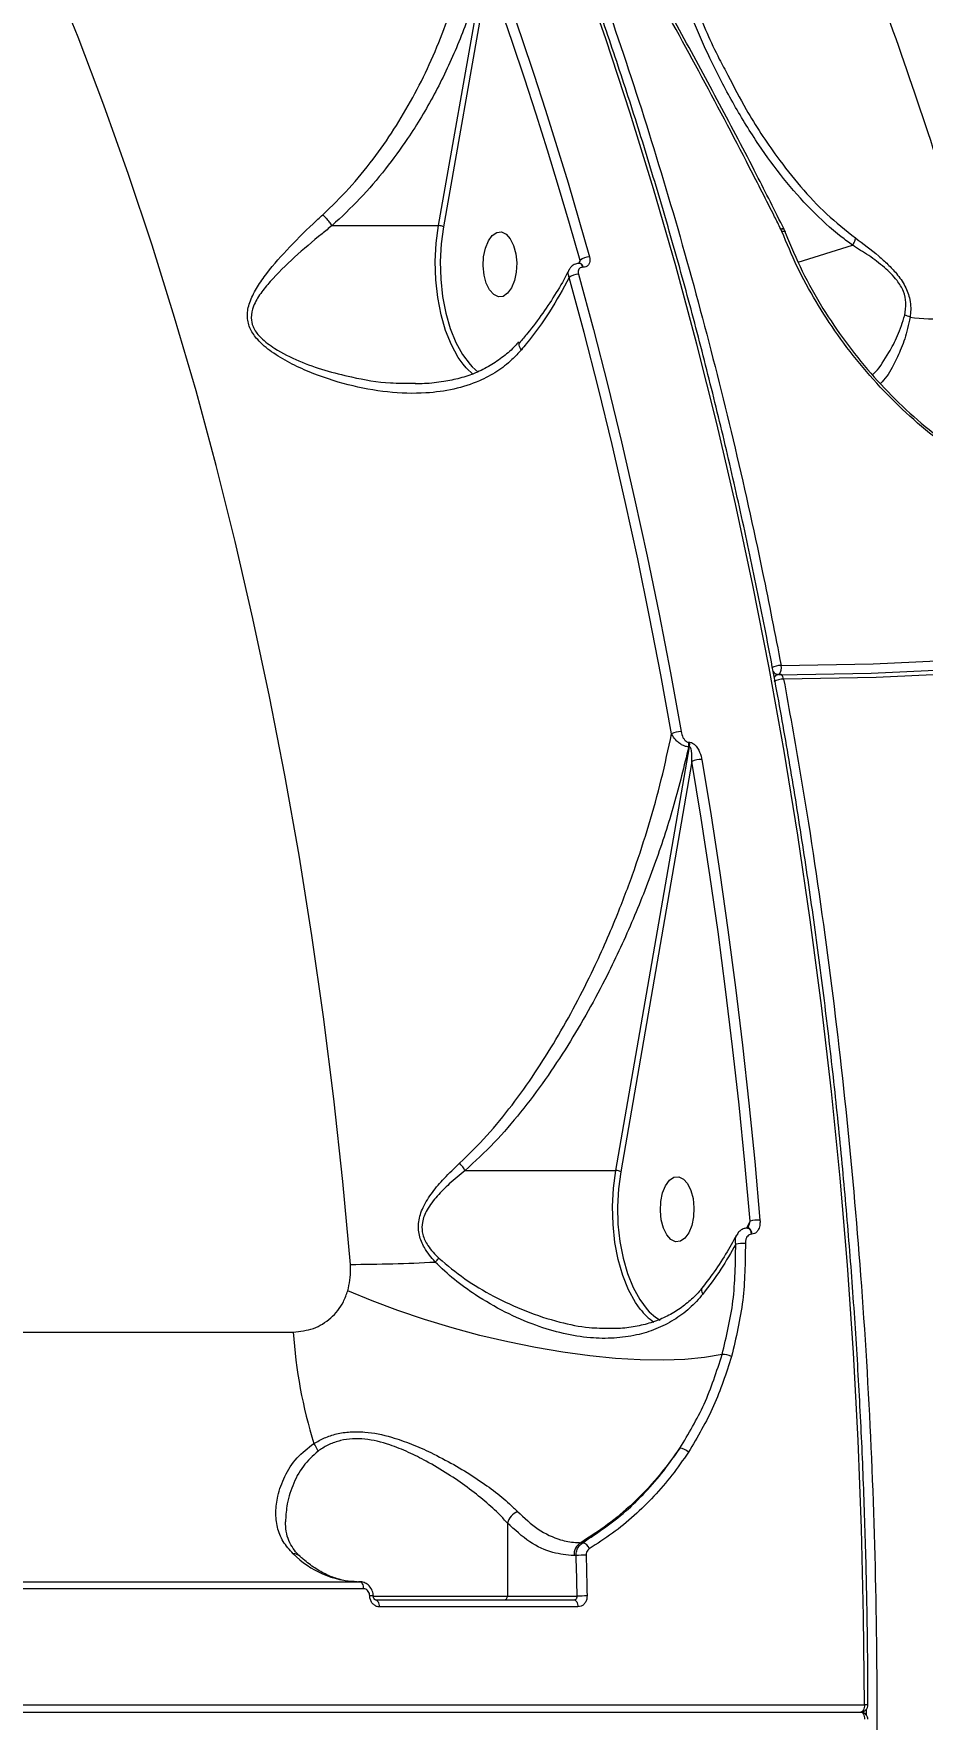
# Model space of a CAD drawing. Header units: millimetres. Extents: x -11024 to 8278, y -7837 to 5770.
# Drawn here: x 3332.6 to 3455.3, y 1062.2 to 1295 of the extents above; entities that cross this region are included whole.
import ezdxf

# ---------------------------------------------------------------- set-up
doc = ezdxf.new("R2010")
doc.units = ezdxf.units.MM
doc.layers.add('DIKOM_ОБЪЕКТ', color=7, linetype='Continuous')
doc.layers.add('DIKOM_РАЗМЕР_ОБЪЕКТА', color=7, linetype='Continuous')
doc.styles.add('style1', font='arial.ttf', dxfattribs={"width": 0.8})
doc.dimstyles.new('1-50', dxfattribs={"dimtxt": 300, "dimasz": 200, "dimexe": 100, "dimexo": 0, "dimgap": 100, "dimtad": 1, "dimtxsty": 'style1', "dimcen": 200, "dimclrd": 7, "dimclre": 7, "dimclrt": 7, "dimadec": 1, "dimazin": 2, "dimtfac": 1, "dimtmove": 0, "dimatfit": 2, "dimfxl": 0, "dimlwd": 25, "dimlwe": 18, "dimarcsym": 0})

# ---------------------------------------------------------------- blocks, each defined once
blk = doc.blocks.new('*D9')
at = {"layer": 'Defpoints', "color": 0, "transparency": 16777216}
for p in [(3740.68, 3707.51), (-8191.56, -3797.25), (-1076.12, -3797.25)]:
    blk.add_point(p, dxfattribs=at)
at = {"layer": 'DIKOM_РАЗМЕР_ОБЪЕКТА', "color": 7, "lineweight": 18, "transparency": 16777216}
for p, q in [((3740.68, 3707.51), (-8291.56, 3707.51)), ((-1076.12, -3797.25), (-8291.56, -3797.25))]:
    blk.add_line(p, q, dxfattribs=at)
at = {"layer": 'DIKOM_РАЗМЕР_ОБЪЕКТА', "color": 7, "lineweight": 25, "transparency": 16777216}
blk.add_line((-8191.56, 3507.51), (-8191.56, -3597.25), dxfattribs=at)
at = {"layer": 'DIKOM_РАЗМЕР_ОБЪЕКТА', "color": 7, "transparency": 16777216}
for points in [[(-8224.9, 3507.51), (-8158.23, 3507.51), (-8191.56, 3707.51)], [(-8224.9, -3597.25), (-8158.23, -3597.25), (-8191.56, -3797.25)]]:
    blk.add_solid(points, dxfattribs=at)
at = {"layer": 'DIKOM_РАЗМЕР_ОБЪЕКТА', "color": 7, "transparency": 16777216, "insert": (-8444.74, -44.87), "char_height": 300, "attachment_point": 5, "rotation": 90, "style": 'style1'}
blk.add_mtext('7500', dxfattribs=at)

msp = doc.modelspace()

# ---------------------------------------------------------------- linework, layer by layer
at = {"layer": 'DIKOM_ОБЪЕКТ', "color": 7, "linetype": 'Continuous', "lineweight": 15}
for p, q in [((3388.509, 1268.523), (3394.851, 1304.678)), ((3395.342, 1303.482), (3389.181, 1268.361)), ((3373.8, 1268.523), (3388.509, 1268.523)), ((3435.773, 1268.011), (3435.752, 1268.053)), ((3435.913, 1267.703), (3435.773, 1268.011)), ((3438.168, 1263.485), (3445.674, 1265.81)), ((3407.855, 1263.295), (3408.039, 1263.714)), ((3408.006, 1263.301), (3407.978, 1263.301)), ((3408.459, 1262.776), (3408.431, 1262.776)), ((3393.131, 1249.02), (3393.968, 1248.275)), ((3384.894, 1246.773), (3385.299, 1246.769)), ((3435.09, 1206.355), (3434.845, 1206.182)), ((3423.043, 1197.151), (3423.148, 1197.151)), ((3412.98, 1137.983), (3423.148, 1196.512)), ((3423.148, 1196.512), (3423.043, 1196.512)), ((3423.493, 1194.471), (3413.652, 1137.82)), ((3392.195, 1137.983), (3412.98, 1137.983)), ((3431.09, 1130.002), (3431.518, 1130.984)), ((3431.76, 1129.19), (3431.685, 1129.19)), ((3068.429, 1115.673), (3368.438, 1115.673)), ((3412.185, 1116.203), (3412.426, 1116.195)), ((3398.005, 1089.272), (3398.005, 1079.171)), ((3408.135, 1086.568), (3408.419, 1086.568)), ((3407.503, 1084.784), (3407.195, 1084.784)), ((3306.467, 1081.171), (3377.612, 1081.171)), ((3378.127, 1080.211), (3306.982, 1080.211)), ((3379.458, 1079.171), (3398.005, 1079.171)), ((3379.803, 1078.671), (3407.233, 1078.671)), ((3398.005, 1079.171), (3407.633, 1079.171)), ((3407.747, 1077.705), (3380.318, 1077.705)), ((3031.922, 1063.171), (3446.791, 1063.171)), ((3032.437, 1064.173), (3447.306, 1064.173)), ((3447.592, 1062.751), (3447.592, 1063.577))]:
    msp.add_line(p, q, dxfattribs=at)
at = {"layer": 'DIKOM_ОБЪЕКТ', "color": 7, "linetype": 'Continuous', "lineweight": 15, "flags": 128}
for points in [[(3396.621, 1304.056), (3398.336, 1299.227), (3400.016, 1294.353), (3401.662, 1289.433), (3403.272, 1284.469), (3404.845, 1279.463), (3406.383, 1274.413), (3407.884, 1269.323), (3409.349, 1264.193)], [(3447.306, 1064.173), (3447.2, 1076.36), (3446.912, 1088.536), (3446.442, 1100.691), (3445.79, 1112.815), (3444.958, 1124.896), (3443.945, 1136.925), (3442.753, 1148.893), (3441.383, 1160.788), (3439.835, 1172.601), (3438.112, 1184.321), (3436.214, 1195.94), (3434.143, 1207.447), (3431.901, 1218.832), (3429.49, 1230.087), (3426.912, 1241.2), (3424.169, 1252.164), (3421.263, 1262.968), (3418.197, 1273.605), (3414.973, 1284.064), (3411.594, 1294.337), (3408.063, 1304.415)], [(3376.324, 1125.018), (3375.262, 1136.486), (3374.021, 1147.886), (3372.601, 1159.206), (3371.004, 1170.438), (3369.231, 1181.569), (3367.284, 1192.59), (3365.165, 1203.492), (3362.876, 1214.262), (3360.418, 1224.892), (3357.795, 1235.371), (3355.009, 1245.691), (3352.061, 1255.84), (3348.956, 1265.81), (3345.695, 1275.592), (3342.283, 1285.176), (3338.721, 1294.553), (3335.014, 1303.716)], [(3408.039, 1263.714), (3406.578, 1268.832), (3405.081, 1273.91), (3403.547, 1278.948), (3401.977, 1283.942), (3400.371, 1288.894), (3398.729, 1293.802), (3397.053, 1298.665), (3395.342, 1303.482)], [(3435.797, 1207.762), (3448.523, 1207.973), (3461.274, 1208.559), (3474.042, 1209.518), (3486.818, 1210.85), (3499.593, 1212.553), (3512.36, 1214.627), (3525.111, 1217.07), (3537.836, 1219.881), (3550.528, 1223.057), (3563.179, 1226.598), (3575.779, 1230.499), (3588.32, 1234.76), (3600.795, 1239.377), (3613.196, 1244.346), (3625.513, 1249.666), (3637.74, 1255.331), (3649.867, 1261.34), (3661.888, 1267.687), (3673.794, 1274.368), (3685.577, 1281.38), (3697.23, 1288.717)], [(3435.49, 1206.478), (3448.246, 1206.69), (3461.027, 1207.277), (3473.825, 1208.238), (3486.631, 1209.573), (3499.437, 1211.28), (3512.235, 1213.359), (3525.016, 1215.808), (3537.772, 1218.625), (3550.494, 1221.809), (3563.174, 1225.358), (3575.804, 1229.269), (3588.376, 1233.54), (3600.881, 1238.168), (3613.31, 1243.149), (3625.657, 1248.481), (3637.913, 1254.161), (3650.069, 1260.183), (3662.119, 1266.545), (3674.053, 1273.243), (3685.864, 1280.271), (3697.545, 1287.626)], [(3698.372, 1287.077), (3686.684, 1279.718), (3674.865, 1272.685), (3662.923, 1265.984), (3650.866, 1259.617), (3638.702, 1253.591), (3626.439, 1247.908), (3614.084, 1242.573), (3601.646, 1237.588), (3589.134, 1232.957), (3576.554, 1228.684), (3563.916, 1224.77), (3551.228, 1221.219), (3538.498, 1218.033), (3525.734, 1215.214), (3512.945, 1212.763), (3500.139, 1210.683), (3487.324, 1208.975), (3474.51, 1207.639), (3461.704, 1206.678), (3448.915, 1206.09), (3436.15, 1205.878)], [(3391.89, 1249.369), (3391.226, 1250.306), (3390.278, 1252.032), (3389.477, 1254.018), (3388.841, 1256.218), (3388.385, 1258.581), (3388.12, 1261.051), (3388.052, 1263.571), (3388.183, 1266.081), (3388.509, 1268.523)], [(3389.181, 1268.361), (3388.865, 1265.993), (3388.738, 1263.559), (3388.804, 1261.116), (3389.061, 1258.721), (3389.503, 1256.43), (3390.119, 1254.296), (3390.896, 1252.37), (3391.815, 1250.697), (3392.855, 1249.315), (3393.131, 1249.02)], [(3398.983, 1260.921), (3398.575, 1259.914), (3398.038, 1259.171), (3397.415, 1258.752), (3396.756, 1258.691), (3396.115, 1258.993), (3395.543, 1259.634), (3395.088, 1260.56), (3394.786, 1261.699), (3394.661, 1262.957), (3394.724, 1264.232), (3394.969, 1265.421), (3395.377, 1266.427), (3395.914, 1267.17), (3396.537, 1267.589), (3397.196, 1267.65), (3397.838, 1267.348), (3398.409, 1266.708), (3398.864, 1265.781), (3399.166, 1264.642), (3399.291, 1263.385), (3399.228, 1262.11), (3398.983, 1260.921)], [(3436.212, 1268.018), (3436.209, 1268.023), (3436.166, 1268.061), (3436.096, 1268.083), (3436.002, 1268.09), (3435.886, 1268.079), (3435.752, 1268.053)], [(3436.228, 1267.986), (3436.226, 1267.991), (3436.185, 1268.028), (3436.116, 1268.049), (3436.022, 1268.054), (3435.907, 1268.041), (3435.773, 1268.011)], [(3436.413, 1267.578), (3436.413, 1267.58), (3436.379, 1267.629), (3436.324, 1267.667), (3436.247, 1267.694), (3436.152, 1267.709), (3436.039, 1267.712), (3435.913, 1267.703)], [(3436.409, 1267.458), (3436.423, 1267.523), (3436.413, 1267.578)], [(3420.675, 1198.326), (3419.203, 1206.441), (3417.646, 1214.495), (3416.003, 1222.486), (3414.277, 1230.409), (3412.467, 1238.262), (3410.574, 1246.042), (3408.6, 1253.744), (3406.545, 1261.365)], [(3407.82, 1261.804), (3409.88, 1254.165), (3411.859, 1246.446), (3413.756, 1238.65), (3415.569, 1230.779), (3417.3, 1222.838), (3418.946, 1214.83), (3420.507, 1206.758), (3421.982, 1198.625)], [(3393.274, 1247.944), (3392.299, 1248.881), (3391.89, 1249.369)], [(3436.15, 1205.878), (3436.107, 1206.055), (3436.046, 1206.212), (3435.971, 1206.343), (3435.884, 1206.444), (3435.788, 1206.509), (3435.688, 1206.537), (3435.665, 1206.538)], [(3424.839, 1194.785), (3426.124, 1186.974), (3427.329, 1179.116), (3428.455, 1171.214), (3429.501, 1163.27), (3430.468, 1155.289), (3431.354, 1147.272), (3432.159, 1139.224), (3432.883, 1131.146)], [(3431.518, 1130.984), (3430.795, 1139.042), (3429.992, 1147.072), (3429.108, 1155.069), (3428.144, 1163.032), (3427.1, 1170.956), (3425.977, 1178.84), (3424.774, 1186.679), (3423.493, 1194.471)], [(3416.361, 1118.829), (3415.697, 1119.765), (3414.749, 1121.491), (3413.948, 1123.477), (3413.312, 1125.678), (3412.856, 1128.04), (3412.591, 1130.51), (3412.523, 1133.03), (3412.654, 1135.54), (3412.98, 1137.983)], [(3413.652, 1137.82), (3413.336, 1135.452), (3413.209, 1133.018), (3413.275, 1130.575), (3413.532, 1128.18), (3413.973, 1125.889), (3414.59, 1123.756), (3415.367, 1121.83), (3416.286, 1120.156), (3417.326, 1118.774), (3417.602, 1118.479)], [(3423.454, 1130.38), (3423.047, 1129.373), (3422.509, 1128.63), (3421.886, 1128.211), (3421.227, 1128.15), (3420.586, 1128.452), (3420.015, 1129.093), (3419.559, 1130.02), (3419.257, 1131.158), (3419.132, 1132.416), (3419.195, 1133.691), (3419.44, 1134.88), (3419.848, 1135.887), (3420.385, 1136.63), (3421.009, 1137.049), (3421.668, 1137.109), (3422.309, 1136.808), (3422.88, 1136.167), (3423.335, 1135.24), (3423.637, 1134.102), (3423.762, 1132.844), (3423.7, 1131.569), (3423.454, 1130.38)], [(3431.178, 1130.033), (3431.315, 1129.996), (3431.449, 1129.882), (3431.561, 1129.698), (3431.642, 1129.462), (3431.685, 1129.19)], [(3431.237, 1130.033), (3431.245, 1130.033), (3431.251, 1130.033)], [(3431.251, 1130.033), (3431.39, 1129.996), (3431.524, 1129.882), (3431.636, 1129.698), (3431.717, 1129.462), (3431.76, 1129.19)], [(3427.659, 1112.555), (3425.229, 1112.14), (3422.513, 1111.876), (3419.539, 1111.767), (3416.336, 1111.813), (3412.936, 1112.013), (3409.371, 1112.365), (3405.678, 1112.868), (3401.893, 1113.513), (3398.052, 1114.297), (3394.195, 1115.211), (3390.359, 1116.246), (3386.581, 1117.392), (3382.9, 1118.637), (3379.352, 1119.97), (3375.971, 1121.376)], [(3417.602, 1118.479), (3418.462, 1117.717), (3419.08, 1117.304)], [(3407.633, 1079.171), (3407.619, 1079.872), (3407.604, 1080.574), (3407.589, 1081.276), (3407.573, 1081.978), (3407.556, 1082.679), (3407.539, 1083.381), (3407.522, 1084.082), (3407.503, 1084.784)], [(3408.875, 1084.835), (3408.893, 1084.132), (3408.911, 1083.429), (3408.928, 1082.726), (3408.945, 1082.022), (3408.961, 1081.319), (3408.976, 1080.616), (3408.991, 1079.912), (3409.005, 1079.209)], [(3377.612, 1081.171), (3377.71, 1081.152), (3377.804, 1081.098), (3377.891, 1081.011), (3377.969, 1080.892), (3378.033, 1080.747), (3378.081, 1080.581), (3378.113, 1080.4), (3378.127, 1080.211)], [(3379.803, 1078.671), (3379.902, 1078.652), (3379.996, 1078.598), (3380.084, 1078.509), (3380.161, 1078.39), (3380.225, 1078.244), (3380.274, 1078.077), (3380.305, 1077.895), (3380.318, 1077.705)], [(3407.233, 1078.671), (3407.331, 1078.652), (3407.426, 1078.598), (3407.513, 1078.509), (3407.591, 1078.39), (3407.655, 1078.244), (3407.703, 1078.077), (3407.735, 1077.895), (3407.747, 1077.705)], [(3447.306, 1064.173), (3447.296, 1063.978), (3447.267, 1063.79), (3447.22, 1063.616), (3447.156, 1063.464), (3447.077, 1063.34), (3446.988, 1063.247), (3446.892, 1063.19), (3446.791, 1063.171)], [(3446.791, 1063.171), (3446.892, 1063.151), (3446.988, 1063.094), (3447.077, 1063.002), (3447.156, 1062.877), (3447.22, 1062.725), (3447.267, 1062.552), (3447.296, 1062.364), (3447.306, 1062.168)]]:
    msp.add_lwpolyline(points, dxfattribs=at)
at = {"layer": 'DIKOM_ОБЪЕКТ', "color": 7, "linetype": 'Continuous', "lineweight": 15}
for centre, radius, start, end in [((3388.524, 1267.111), 1.412, 62.26568, 90.61993), ((3407.836, 1262.721), 0.597, 5.28466, 76.11059), ((3407.871, 1262.725), 0.59, 4.99256, 77.43826), ((3409.339, 1262.189), 2.003, 89.71876, 130.44836), ((3407.824, 1259.718), 2.086, 90.11648, 127.82972), ((3452.236, 1253.441), 2.776, 60.37882, 76.95044), ((3460.06, 1325.883), 70.325, 264.73598, 272.98426), ((3435.769, 1205.093), 2.669, 89.39004, 119.42965), ((3435.567, 1207.563), 1.095, 216.77202, 258.96364), ((3435.508, 1205.783), 0.708, 126.16579, 157.2241), ((3435.667, 1205.538), 1, 90.11321, 125.24837), ((3434.377, 1207.403), 1.465, 323.51855, 14.17786), ((3436.121, 1203.18), 2.698, 89.36737, 119.07404), ((3421.969, 1195.675), 2.95, 89.75371, 116.02013), ((3421.172, 1196.832), 1.899, 350.29465, 9.66257), ((3421.266, 1196.832), 1.909, 350.36803, 9.63197), ((3424.807, 1191.874), 2.911, 89.36739, 116.8352), ((3412.995, 1136.573), 1.41, 62.22095, 90.61699), ((3432.838, 1125.68), 5.466, 89.52615, 103.9771), ((3430.486, 1123.103), 4.793, 85.44849, 101.42532), ((3375.899, 1352.817), 227.799, 270.10694, 273.05365), ((3363.808, 1149.816), 34.437, 314.70656, 315.90852), ((3422.981, 1123.886), 8.331, 217.38238, 235.0823), ((3435.807, 1120.134), 67.517, 183.78838, 197.11513), ((3427.797, 1109.85), 2.708, 64.7208, 92.92726), ((3369.05, 1098.352), 2.938, 17.15892, 40.60803), ((3421.656, 1097.725), 1.895, 45.11487, 85.17171), ((3400.427, 1088.545), 2.53, 113.82265, 163.28333), ((3409.251, 1084.84), 2.057, 122.87276, 181.57923), ((3408.088, 1085.308), 1.303, 18.88402, 75.29081), ((3368.482, 1083.718), 1.311, 48.23935, 91.59926), ((3377.747, 1094.284), 13.122, 224.85833, 267.92742), ((3408.826, 1067.852), 16.984, 89.83506, 94.46608), ((3379.154, 1076.753), 2.46, 82.17158, 93.49246), ((3397.538, 1079.137), 0.468, 274.68432, 4.1266), ((3408.957, 1056.253), 22.955, 89.88041, 93.30574), ((3446.791, 1064.171), 1, 270, 0.07043), ((3446.791, 1062.171), 1, 16.56023, 90), ((3447.472, 1032.921), 31.252, 89.41462, 90.30369), ((3446.791, 1062.171), 1, 359.92957, 16.56023)]:
    msp.add_arc(centre, radius, start, end, dxfattribs=at)
for points, knots in [([(3697.23, 1288.717), (3694.608, 1292.447), (3687.491, 1302.571), (3675.6, 1318.787), (3661.518, 1337.202), (3647.185, 1355.128), (3632.674, 1372.489), (3618.052, 1389.2), (3603.362, 1405.204), (3588.629, 1420.46), (3573.878, 1434.957), (3559.155, 1448.657), (3544.527, 1461.498), (3530.065, 1473.418), (3515.814, 1484.371), (3501.802, 1494.32), (3488.048, 1503.268), (3474.594, 1511.196), (3461.499, 1518.069), (3448.827, 1523.854), (3436.621, 1528.521), (3424.909, 1532.044), (3413.707, 1534.427), (3403.023, 1535.715), (3392.993, 1535.751), (3386.245, 1535.298), (3383.049, 1534.499), (3382.777, 1534.43)], [0, 0, 0, 0, 0.0245695, 0.066693, 0.1089493, 0.151273, 0.1935969, 0.2358531, 0.2779765, 0.3200999, 0.3623564, 0.4046802, 0.447004, 0.4892601, 0.5313836, 0.5735065, 0.6157622, 0.6580855, 0.7004087, 0.7426644, 0.7847874, 0.8269108, 0.8691668, 0.9114903, 0.9538141, 0.9960698, 1, 1, 1, 1]), ([(3447.791, 1064.172), (3447.784, 1066.192), (3447.764, 1072.052), (3447.606, 1081.747), (3447.263, 1093.246), (3446.757, 1104.722), (3446.088, 1116.167), (3445.258, 1127.572), (3444.267, 1138.929), (3443.116, 1150.229), (3441.805, 1161.463), (3440.336, 1172.624), (3438.71, 1183.702), (3436.928, 1194.69), (3434.991, 1205.579), (3432.901, 1216.362), (3430.659, 1227.029), (3428.267, 1237.573), (3425.726, 1247.986), (3423.039, 1258.26), (3420.208, 1268.388), (3417.235, 1278.362), (3414.121, 1288.174), (3410.869, 1297.817), (3407.483, 1307.284), (3403.963, 1316.567), (3400.313, 1325.661), (3396.536, 1334.557), (3392.634, 1343.249), (3388.609, 1351.73), (3384.467, 1359.996), (3380.208, 1368.038), (3375.836, 1375.851), (3371.356, 1383.429), (3366.768, 1390.766), (3362.079, 1397.857), (3357.29, 1404.697), (3352.405, 1411.279), (3347.429, 1417.6), (3342.364, 1423.655), (3337.214, 1429.438), (3331.984, 1434.945), (3326.677, 1440.172), (3321.298, 1445.116), (3315.849, 1449.772), (3310.337, 1454.136), (3304.764, 1458.206), (3299.135, 1461.976), (3293.455, 1465.451), (3287.725, 1468.604), (3283.107, 1470.942), (3280.386, 1472.119), (3279.603, 1472.457)], [0, 0, 0, 0, 0.0107552, 0.0311882, 0.0516215, 0.0720552, 0.0924888, 0.1129222, 0.1333561, 0.1537903, 0.1742245, 0.1946587, 0.2150934, 0.2355282, 0.2559631, 0.2763988, 0.2968343, 0.3172706, 0.337707, 0.3581439, 0.3785814, 0.3990191, 0.4194576, 0.4398967, 0.460336, 0.4807761, 0.5012167, 0.5216578, 0.5420994, 0.5625421, 0.582985, 0.6034284, 0.6238725, 0.644317, 0.6647619, 0.6852074, 0.7056533, 0.7260987, 0.7465443, 0.7669896, 0.7874344, 0.8078783, 0.8283207, 0.8487617, 0.8692004, 0.8896364, 0.9100694, 0.9304984, 0.9509234, 0.9713435, 0.9917579, 1, 1, 1, 1]), ([(3280.955, 1472.534), (3281.305, 1472.396), (3285.573, 1470.713), (3293.622, 1466.307), (3305.154, 1459.174), (3316.552, 1450.572), (3327.791, 1440.67), (3338.617, 1429.638), (3349.005, 1417.555), (3358.937, 1404.502), (3368.575, 1390.267), (3377.872, 1374.85), (3386.786, 1358.277), (3394.769, 1341.647), (3401.88, 1325.168), (3408.192, 1309.017), (3414.117, 1292.235), (3419.633, 1274.86), (3424.681, 1257.079), (3429.24, 1238.984), (3432.918, 1222.565), (3434.964, 1212.045), (3435.797, 1207.762)], [0, 0, 0, 0, 0.004982, 0.0607472, 0.1164689, 0.1738096, 0.2311971, 0.2885376, 0.3442595, 0.4000245, 0.4557467, 0.5130872, 0.5704745, 0.6278148, 0.6763108, 0.7248635, 0.7734158, 0.8224282, 0.8714411, 0.919219, 0.9671062, 1, 1, 1, 1]), ([(3339.994, 1442.767), (3343.233, 1441.222), (3350.183, 1437.907), (3360.565, 1431.269), (3371.007, 1423.334), (3381.007, 1414.293), (3390.572, 1404.281), (3399.824, 1393.206), (3408.723, 1381.128), (3417.231, 1368.104), (3425.273, 1354.258), (3432.84, 1339.621), (3439.944, 1324.253), (3446.619, 1308.113), (3452.829, 1291.262), (3458.594, 1273.824), (3462.014, 1261.704), (3463.722, 1255.653)], [0, 0, 0, 0, 0.0611698, 0.1312482, 0.2012025, 0.2682328, 0.3354732, 0.4028236, 0.4701779, 0.537426, 0.6044621, 0.6702229, 0.7361763, 0.8022275, 0.868281, 0.9342367, 1, 1, 1, 1]), ([(3445.674, 1265.81), (3445.151, 1266.193), (3443.135, 1267.67), (3439.869, 1270.663), (3436.088, 1274.96), (3432.549, 1279.82), (3429.253, 1285.171), (3425.511, 1292.334), (3421.732, 1301.281), (3418.206, 1312.074), (3416.587, 1319.526), (3415.779, 1323.249)], [0, 0, 0, 0, 0.0310728, 0.1198406, 0.2089541, 0.2979312, 0.3968265, 0.4957429, 0.6636313, 0.8319727, 1, 1, 1, 1]), ([(3435.752, 1268.053), (3435.468, 1268.62), (3434.045, 1271.459), (3430.311, 1278.791), (3424.458, 1289.905), (3417.815, 1301.944), (3411.613, 1312.764), (3407.779, 1319.16), (3405.861, 1322.358)], [0, 0, 0, 0, 0.0299892, 0.1499478, 0.3900552, 0.6301637, 0.8150807, 1, 1, 1, 1]), ([(3436.22, 1268.022), (3434.956, 1270.537), (3432.028, 1276.365), (3427.319, 1285.339), (3422.112, 1294.974), (3416.799, 1304.464), (3411.537, 1313.579), (3408.008, 1319.44), (3406.314, 1322.252)], [0, 0, 0, 0, 0.1330761, 0.3084078, 0.4840336, 0.660139, 0.8369183, 1, 1, 1, 1]), ([(3418.466, 1316.181), (3418.646, 1315.423), (3419.438, 1312.083), (3421.264, 1306.264), (3423.999, 1298.789), (3426.394, 1293.089), (3428.057, 1290.033), (3428.462, 1289.289)], [0, 0, 0, 0, 0.0804586, 0.3545062, 0.6319709, 0.9103111, 1, 1, 1, 1]), ([(3372.516, 1270.027), (3373.741, 1271.215), (3376.205, 1273.605), (3379.461, 1277.602), (3382.403, 1281.813), (3384.996, 1286.201), (3387.304, 1290.82), (3389.288, 1295.618), (3391.016, 1300.703), (3391.846, 1304.19), (3392.279, 1306.006)], [0, 0, 0, 0, 0.123681, 0.2488955, 0.3689539, 0.4907427, 0.6125479, 0.7380522, 0.8635735, 1, 1, 1, 1]), ([(3394.762, 1304.678), (3394.33, 1303.019), (3393.314, 1299.116), (3391.064, 1293.061), (3388.01, 1286.63), (3384.659, 1281.038), (3381.17, 1276.25), (3377.709, 1272.173), (3375.101, 1269.74), (3373.797, 1268.524)], [0, 0, 0, 0, 0.1234086, 0.2903382, 0.4577869, 0.6246115, 0.7465437, 0.8732918, 1, 1, 1, 1]), ([(3428.462, 1289.289), (3429.279, 1287.703), (3431.297, 1283.785), (3434.692, 1278.657), (3438.448, 1273.856), (3442.023, 1270.012), (3444.71, 1267.887), (3446.05, 1266.827)], [0, 0, 0, 0, 0.1815873, 0.4487107, 0.6325266, 0.8166435, 1, 1, 1, 1]), ([(3399.946, 1251.368), (3399.522, 1250.902), (3398.494, 1249.775), (3396.557, 1248.305), (3393.887, 1246.877), (3390.603, 1245.831), (3386.341, 1245.253), (3381.414, 1245.41), (3375.964, 1246.419), (3371.445, 1247.908), (3367.929, 1249.519), (3365.507, 1250.968), (3363.619, 1252.532), (3362.427, 1254.198), (3361.982, 1255.936), (3362.295, 1257.782), (3363.173, 1259.628), (3364.86, 1262.133), (3367.51, 1265.18), (3370.331, 1268.01), (3372.071, 1269.616), (3372.516, 1270.027)], [0, 0, 0, 0, 0.0311451, 0.0753832, 0.1207341, 0.1821147, 0.2453859, 0.3302582, 0.4176088, 0.5065783, 0.5523802, 0.5980988, 0.6383959, 0.6670929, 0.696205, 0.7286743, 0.7668131, 0.8059863, 0.8877632, 0.9712463, 1, 1, 1, 1]), ([(3373.797, 1268.524), (3373.682, 1268.686), (3373.45, 1269.011), (3373.041, 1269.49), (3372.725, 1269.825), (3372.565, 1269.979), (3372.516, 1270.027)], [0, 0, 0, 0, 0.3253663, 0.6505214, 0.8925903, 1, 1, 1, 1]), ([(3373.8, 1268.523), (3373.335, 1268.149), (3371.542, 1266.706), (3368.559, 1264.178), (3365.771, 1261.429), (3363.896, 1259.185), (3362.924, 1257.541), (3362.522, 1255.952), (3362.743, 1254.88), (3363.18, 1253.941), (3364.074, 1252.807), (3366.211, 1251.264), (3369.197, 1249.75), (3372.787, 1248.486), (3377.019, 1247.448), (3381.083, 1246.719), (3383.887, 1246.759), (3384.894, 1246.773)], [0, 0, 0, 0, 0.0410607, 0.1582895, 0.2754212, 0.328788, 0.3818842, 0.4245549, 0.4558009, 0.461967, 0.4993745, 0.5538731, 0.6383764, 0.723447, 0.8083972, 0.9311825, 1, 1, 1, 1]), ([(3373.797, 1268.524), (3373.798, 1268.524), (3373.798, 1268.524), (3373.799, 1268.523), (3373.8, 1268.523), (3373.8, 1268.523)], [0, 0, 0, 0, 0.3170791, 0.6811244, 1, 1, 1, 1]), ([(3495.556, 1227.611), (3493.798, 1227.418), (3490.281, 1227.03), (3484.929, 1227.299), (3479.641, 1228.163), (3474.467, 1229.606), (3469.372, 1231.61), (3464.418, 1234.166), (3459.657, 1237.215), (3455.14, 1240.713), (3450.928, 1244.62), (3447.056, 1248.864), (3443.581, 1253.357), (3440.556, 1258.035), (3437.945, 1262.824), (3436.59, 1266.078), (3435.913, 1267.703)], [0, 0, 0, 0, 0.07510797, 0.15021542, 0.22128241, 0.29257814, 0.36364686, 0.43476954, 0.50612435, 0.5772493, 0.64833973, 0.71965954, 0.79075227, 0.86043036, 0.93031997, 1, 1, 1, 1]), ([(3436.235, 1267.975), (3436.229, 1267.985), (3436.222, 1267.998), (3436.216, 1268.011), (3436.215, 1268.014)], [0, 0, 0, 0, 0.7866264, 1, 1, 1, 1]), ([(3436.413, 1267.578), (3436.404, 1267.601), (3436.352, 1267.74), (3436.283, 1267.873), (3436.226, 1267.984)], [0, 0, 0, 0, 0.1685945, 1, 1, 1, 1]), ([(3436.409, 1267.458), (3437.144, 1265.706), (3438.612, 1262.204), (3441.431, 1257.188), (3444.614, 1252.466), (3448.125, 1248.091), (3451.994, 1244.002), (3456.196, 1240.269), (3460.673, 1236.937), (3465.379, 1234.051), (3470.268, 1231.675), (3475.278, 1229.822), (3481.125, 1228.339), (3487.783, 1227.53), (3492.559, 1227.986), (3494.947, 1228.213)], [0, 0, 0, 0, 0.0766093, 0.1532162, 0.2242327, 0.2954761, 0.3664892, 0.437486, 0.508711, 0.5797092, 0.6506984, 0.7219136, 0.7929, 0.8964501, 1, 1, 1, 1]), ([(3446.05, 1266.827), (3446.047, 1266.802), (3446.024, 1266.656), (3445.936, 1266.326), (3445.771, 1265.996), (3445.681, 1265.814)], [0, 0, 0, 0, 0.0844755, 0.4972686, 1, 1, 1, 1]), ([(3446.05, 1266.827), (3447.131, 1266.023), (3448.646, 1264.897), (3450.553, 1263.19), (3451.834, 1261.836), (3452.993, 1260.181), (3453.716, 1258.125), (3453.724, 1256.705), (3453.621, 1255.944), (3453.608, 1255.855)], [0, 0, 0, 0, 0.28651424, 0.40156534, 0.51630918, 0.65747044, 0.7994002, 0.97635707, 1, 1, 1, 1]), ([(3445.681, 1265.814), (3445.68, 1265.813), (3445.679, 1265.812), (3445.676, 1265.81), (3445.675, 1265.81), (3445.674, 1265.81)], [0, 0, 0, 0, 0.3583664, 0.8069214, 1, 1, 1, 1]), ([(3452.863, 1256.146), (3452.965, 1256.71), (3453.149, 1257.728), (3452.779, 1259.447), (3451.74, 1261.186), (3450.005, 1262.852), (3447.899, 1264.428), (3446.391, 1265.34), (3445.681, 1265.814), (3445.681, 1265.814)], [0, 0, 0, 0, 0.1595596, 0.2875508, 0.4150412, 0.5934691, 0.7962124, 0.9997262, 1, 1, 1, 1]), ([(3406.503, 1262.415), (3406.456, 1262.315), (3405.962, 1261.262), (3404.777, 1259.257), (3402.926, 1256.431), (3401.208, 1254.115), (3400.041, 1252.778), (3399.66, 1252.341)], [0, 0, 0, 0, 0.02915, 0.3074335, 0.5861179, 0.8646506, 1, 1, 1, 1]), ([(3406.545, 1261.365), (3406.494, 1261.519), (3406.386, 1261.85), (3406.398, 1262.215), (3406.507, 1262.369), (3406.53, 1262.4)], [0, 0, 0, 0, 0.4072194, 0.8788972, 1, 1, 1, 1]), ([(3407.979, 1263.286), (3407.933, 1263.29), (3407.68, 1263.315), (3407.22, 1263.156), (3406.749, 1262.833), (3406.594, 1262.52), (3406.537, 1262.403)], [0, 0, 0, 0, 0.0749711, 0.4172572, 0.7841489, 1, 1, 1, 1]), ([(3408.431, 1262.776), (3408.34, 1262.766), (3408.159, 1262.746), (3407.95, 1262.597), (3407.812, 1262.372), (3407.762, 1262.096), (3407.802, 1261.896), (3407.82, 1261.804)], [0, 0, 0, 0, 0.1951629, 0.3901809, 0.5933506, 0.8112487, 1, 1, 1, 1]), ([(3407.971, 1263.303), (3407.991, 1263.367), (3408.033, 1263.5), (3408.037, 1263.641), (3408.039, 1263.714)], [0, 0, 0, 0, 0.4847886, 1, 1, 1, 1]), ([(3409.349, 1264.193), (3409.376, 1264.058), (3409.436, 1263.769), (3409.365, 1263.366), (3409.166, 1263.039), (3408.859, 1262.819), (3408.592, 1262.79), (3408.459, 1262.776)], [0, 0, 0, 0, 0.189037, 0.4045685, 0.6068714, 0.803419, 1, 1, 1, 1]), ([(3406.545, 1261.365), (3405.685, 1259.779), (3403.998, 1256.667), (3401.58, 1253.358), (3400.171, 1251.642), (3399.946, 1251.368)], [0, 0, 0, 0, 0.4665315, 0.9150041, 1, 1, 1, 1]), ([(3448.402, 1247.909), (3448.557, 1248.049), (3449.327, 1248.747), (3450.489, 1250.645), (3451.955, 1253.227), (3452.561, 1255.174), (3452.863, 1256.146)], [0, 0, 0, 0, 0.0948566, 0.4734787, 0.7371275, 1, 1, 1, 1]), ([(3453.608, 1255.855), (3453.382, 1254.828), (3452.929, 1252.772), (3451.721, 1250.043), (3450.61, 1247.851), (3449.814, 1247.02), (3449.528, 1246.722)], [0, 0, 0, 0, 0.2380586, 0.4767786, 0.8120454, 1, 1, 1, 1]), ([(3399.54, 1252.456), (3399.392, 1252.276), (3398.774, 1251.525), (3397.475, 1250.41), (3395.648, 1249.136), (3393.629, 1248.126), (3391.475, 1247.409), (3389.103, 1246.93), (3387.039, 1246.672), (3385.714, 1246.675), (3385.293, 1246.676)], [0, 0, 0, 0, 0.0438555, 0.1834825, 0.3272516, 0.4727948, 0.6167051, 0.7591647, 0.923536, 1, 1, 1, 1]), ([(3399.946, 1251.368), (3399.932, 1251.389), (3399.82, 1251.55), (3399.662, 1251.845), (3399.584, 1252.168), (3399.668, 1252.277), (3399.705, 1252.324)], [0, 0, 0, 0, 0.0465636, 0.3751464, 0.7287831, 1, 1, 1, 1]), ([(3436.15, 1205.878), (3436.93, 1201.556), (3439.031, 1189.914), (3441.93, 1170.608), (3444.681, 1147.944), (3446.795, 1124.793), (3448.247, 1101.222), (3449.014, 1077.305), (3449.079, 1053.567), (3448.458, 1030.086), (3447.183, 1006.931), (3445.232, 983.727), (3442.584, 960.552), (3439.23, 937.49), (3435.244, 915.048), (3430.656, 893.29), (3425.505, 872.26), (3419.709, 851.617), (3413.259, 831.451), (3406.162, 811.845), (3398.575, 793.23), (3390.536, 775.647), (3382.09, 759.113), (3373.101, 743.359), (3363.577, 728.475), (3353.538, 714.534), (3343.205, 701.845), (3332.622, 690.419), (3321.833, 680.248), (3310.667, 671.148), (3299.136, 663.268), (3288.771, 657.251), (3282.231, 654.45), (3279.708, 653.37)], [0, 0, 0, 0, 0.01925824, 0.05188315, 0.08453291, 0.11715775, 0.15073039, 0.18433033, 0.21790261, 0.25052751, 0.28317744, 0.31580235, 0.34937474, 0.38297462, 0.41654699, 0.44917193, 0.48182183, 0.51444662, 0.54801913, 0.58161901, 0.61519153, 0.64781628, 0.68046627, 0.71309094, 0.74666355, 0.78026347, 0.81383592, 0.84646052, 0.87911055, 0.91173532, 0.94530776, 0.97890748, 1, 1, 1, 1]), ([(3391.409, 1138.983), (3392.684, 1140.233), (3395.25, 1142.749), (3398.676, 1146.987), (3401.847, 1151.435), (3405.742, 1157.65), (3409.625, 1165.005), (3413.084, 1172.922), (3415.584, 1179.571), (3417.585, 1185.751), (3419.324, 1192.006), (3420.225, 1196.22), (3420.675, 1198.326)], [0, 0, 0, 0, 0.0803032, 0.161564, 0.2421414, 0.3227377, 0.4866054, 0.6103979, 0.7072103, 0.8040254, 0.9020141, 1, 1, 1, 1]), ([(3423.043, 1196.512), (3422.935, 1196.522), (3422.698, 1196.543), (3422.275, 1196.686), (3421.798, 1196.952), (3421.265, 1197.401), (3420.886, 1197.886), (3420.725, 1198.223), (3420.675, 1198.326)], [0, 0, 0, 0, 0.1132075, 0.2470877, 0.4203786, 0.6073827, 0.8800695, 1, 1, 1, 1]), ([(3421.982, 1198.625), (3422.051, 1198.349), (3422.15, 1197.951), (3422.437, 1197.503), (3422.658, 1197.284), (3422.868, 1197.169), (3422.989, 1197.157), (3423.043, 1197.151)], [0, 0, 0, 0, 0.4370468, 0.6288893, 0.790899, 0.9061001, 1, 1, 1, 1]), ([(3423.148, 1197.151), (3423.234, 1197.142), (3423.425, 1197.121), (3423.757, 1196.934), (3424.118, 1196.576), (3424.537, 1195.904), (3424.752, 1195.268), (3424.83, 1194.838), (3424.839, 1194.785)], [0, 0, 0, 0, 0.0927893, 0.2061593, 0.3692471, 0.5724333, 0.9471081, 1, 1, 1, 1]), ([(3423.043, 1196.512), (3422.398, 1193.854), (3421.108, 1188.537), (3418.517, 1180.587), (3415.452, 1172.691), (3411.502, 1164.154), (3407.381, 1156.758), (3403.264, 1150.521), (3399.887, 1146.029), (3396.246, 1141.76), (3393.546, 1139.248), (3392.189, 1137.985)], [0, 0, 0, 0, 0.1245745, 0.2491558, 0.3764153, 0.5036652, 0.6677214, 0.7510842, 0.8344264, 0.9167831, 1, 1, 1, 1]), ([(3423.493, 1194.471), (3423.498, 1194.837), (3423.506, 1195.363), (3423.423, 1195.987), (3423.342, 1196.295), (3423.259, 1196.453), (3423.195, 1196.503), (3423.165, 1196.512), (3423.15, 1196.512), (3423.148, 1196.512)], [0, 0, 0, 0, 0.5028735, 0.7219959, 0.8721625, 0.95152, 0.9758641, 0.9962485, 1, 1, 1, 1]), ([(3388.034, 1125.341), (3387.494, 1125.98), (3386.555, 1127.092), (3385.739, 1129.039), (3385.652, 1131.01), (3386.345, 1133.044), (3387.62, 1135.017), (3389.342, 1137.033), (3390.686, 1138.3), (3391.409, 1138.983)], [0, 0, 0, 0, 0.1507945, 0.262552, 0.3758405, 0.5043791, 0.6581125, 0.8160042, 1, 1, 1, 1]), ([(3392.189, 1137.985), (3392.076, 1138.146), (3391.871, 1138.439), (3391.583, 1138.786), (3391.436, 1138.952), (3391.409, 1138.983)], [0, 0, 0, 0, 0.4995339, 0.9074157, 1, 1, 1, 1]), ([(3476.141, 1137.692), (3476.641, 1131.507), (3477.641, 1119.13), (3478.557, 1100.388), (3479.042, 1081.575), (3479.052, 1062.472), (3478.571, 1043.118), (3477.576, 1023.557), (3476.079, 1004.105), (3474.024, 984.26), (3471.357, 964.091), (3468.039, 943.68), (3464.113, 923.448), (3459.565, 903.477), (3454.397, 883.843), (3448.727, 865.004), (3442.589, 847.002), (3436.025, 829.864), (3428.919, 813.29), (3421.273, 797.362), (3413.1, 782.157), (3404.588, 768.01), (3395.766, 754.985), (3387.372, 743.796), (3381.751, 737.384), (3379.282, 734.567)], [0, 0, 0, 0, 0.03989694, 0.07984169, 0.11978595, 0.15968243, 0.20121526, 0.24280203, 0.28438883, 0.32592135, 0.37107942, 0.41627248, 0.46143038, 0.50790739, 0.55442237, 0.60089965, 0.64590817, 0.69095167, 0.73596046, 0.78228209, 0.82864211, 0.87496392, 0.91986578, 0.96480237, 1, 1, 1, 1]), ([(3392.195, 1137.983), (3391.444, 1137.374), (3390.076, 1136.267), (3388.278, 1134.479), (3386.931, 1132.746), (3386.207, 1131.015), (3386.19, 1129.804), (3386.418, 1128.72), (3387.06, 1127.37), (3387.996, 1126.413), (3388.542, 1125.855)], [0, 0, 0, 0, 0.1920936, 0.3493764, 0.5094386, 0.634406, 0.718632, 0.742066, 0.8495898, 1, 1, 1, 1]), ([(3392.189, 1137.985), (3392.189, 1137.984), (3392.19, 1137.983), (3392.193, 1137.982), (3392.195, 1137.983), (3392.195, 1137.983)], [0, 0, 0, 0, 0.2905105, 0.6758396, 1, 1, 1, 1]), ([(3431.179, 1130.012), (3431.01, 1130.005), (3430.652, 1129.99), (3430.177, 1129.707), (3429.833, 1129.376), (3429.713, 1129.116), (3429.671, 1129.026)], [0, 0, 0, 0, 0.2600898, 0.5523038, 0.8456668, 1, 1, 1, 1]), ([(3431.282, 1130.181), (3431.28, 1130.174), (3431.263, 1130.116), (3431.216, 1130.054), (3431.177, 1130.014), (3431.182, 1130.018), (3431.184, 1130.019)], [0, 0, 0, 0, 0.05373248, 0.48627131, 0.84289057, 1, 1, 1, 1]), ([(3431.281, 1130.181), (3431.333, 1130.313), (3431.438, 1130.577), (3431.491, 1130.848), (3431.518, 1130.984)], [0, 0, 0, 0, 0.4998217, 1, 1, 1, 1]), ([(3432.883, 1131.146), (3432.888, 1130.941), (3432.899, 1130.498), (3432.73, 1129.906), (3432.443, 1129.48), (3432.115, 1129.235), (3431.878, 1129.205), (3431.76, 1129.19)], [0, 0, 0, 0, 0.2267522, 0.4919567, 0.6959562, 0.8477354, 1, 1, 1, 1]), ([(3429.644, 1129.042), (3429.159, 1128.165), (3428.155, 1126.352), (3426.534, 1123.907), (3425.33, 1122.37), (3424.835, 1121.739)], [0, 0, 0, 0, 0.3552086, 0.7349847, 1, 1, 1, 1]), ([(3429.537, 1127.801), (3428.877, 1126.642), (3427.552, 1124.31), (3425.859, 1122.05), (3425.008, 1120.914)], [0, 0, 0, 0, 0.4973167, 1, 1, 1, 1]), ([(3427.659, 1112.555), (3428.248, 1115.002), (3429.44, 1119.959), (3429.504, 1125.165), (3429.537, 1127.801)], [0, 0, 0, 0, 0.493735, 1, 1, 1, 1]), ([(3430.867, 1127.881), (3430.837, 1125.254), (3430.777, 1119.934), (3429.567, 1114.865), (3428.954, 1112.299)], [0, 0, 0, 0, 0.4937873, 1, 1, 1, 1]), ([(3429.537, 1127.801), (3429.501, 1128.04), (3429.434, 1128.494), (3429.59, 1128.859), (3429.664, 1129.033)], [0, 0, 0, 0, 0.5253857, 1, 1, 1, 1]), ([(3431.685, 1129.19), (3431.63, 1129.185), (3431.491, 1129.173), (3431.274, 1129.048), (3431.052, 1128.782), (3430.889, 1128.376), (3430.874, 1128.047), (3430.867, 1127.881)], [0, 0, 0, 0, 0.1034184, 0.2624183, 0.461076, 0.7281637, 1, 1, 1, 1]), ([(3375.971, 1121.376), (3376.174, 1122.357), (3376.397, 1123.44), (3376.349, 1124.682), (3376.332, 1124.904), (3376.324, 1125.018)], [0, 0, 0, 0, 0.8217244, 0.9078722, 1, 1, 1, 1]), ([(3425.008, 1120.914), (3424.411, 1120.236), (3423.199, 1118.863), (3420.994, 1117.261), (3418.534, 1116.017), (3415.762, 1115.168), (3412.718, 1114.751), (3409.324, 1114.81), (3405.699, 1115.395), (3401.747, 1116.577), (3397.649, 1118.359), (3393.898, 1120.545), (3390.631, 1122.856), (3388.904, 1124.509), (3388.034, 1125.341)], [0, 0, 0, 0, 0.0668925, 0.1355789, 0.2055409, 0.2771176, 0.3560582, 0.4367307, 0.5280183, 0.6212609, 0.7280008, 0.8371023, 0.9179858, 1, 1, 1, 1]), ([(3388.542, 1125.855), (3389.706, 1124.883), (3392.061, 1122.918), (3396.147, 1120.537), (3400.542, 1118.468), (3404.984, 1117.03), (3408.913, 1116.221), (3411.22, 1116.208), (3412.185, 1116.203)], [0, 0, 0, 0, 0.1717309, 0.3474301, 0.5328034, 0.7223106, 0.8838694, 1, 1, 1, 1]), ([(3368.438, 1115.673), (3369.385, 1115.77), (3371.262, 1115.962), (3373.681, 1117.478), (3375.256, 1119.403), (3375.783, 1120.857), (3375.971, 1121.376)], [0, 0, 0, 0, 0.2885528, 0.5716307, 0.8470306, 1, 1, 1, 1]), ([(3424.857, 1121.738), (3424.841, 1121.715), (3424.43, 1121.13), (3423.434, 1120.169), (3421.857, 1118.872), (3420.059, 1117.812), (3418.079, 1116.989), (3415.921, 1116.437), (3414.022, 1116.154), (3412.825, 1116.163), (3412.422, 1116.166)], [0, 0, 0, 0, 0.0056593, 0.1459883, 0.2900189, 0.440319, 0.5946073, 0.7528077, 0.9165853, 1, 1, 1, 1]), ([(3424.876, 1121.725), (3424.839, 1121.666), (3424.754, 1121.535), (3424.832, 1121.243), (3424.945, 1121.019), (3424.999, 1120.93), (3425.008, 1120.914)], [0, 0, 0, 0, 0.3372574, 0.7498492, 0.9541085, 1, 1, 1, 1]), ([(3421.816, 1099.614), (3423.009, 1101.605), (3425.424, 1105.634), (3426.908, 1110.23), (3427.659, 1112.555)], [0, 0, 0, 0, 0.4941642, 1, 1, 1, 1]), ([(3428.954, 1112.299), (3428.208, 1109.977), (3426.699, 1105.277), (3424.238, 1101.154), (3422.994, 1099.068)], [0, 0, 0, 0, 0.49417152, 1, 1, 1, 1]), ([(3371.28, 1100.264), (3371.758, 1100.536), (3372.712, 1101.08), (3374.406, 1101.643), (3376.282, 1101.926), (3378.823, 1101.899), (3381.724, 1101.294), (3384.788, 1100.215), (3387.683, 1098.926), (3390.64, 1097.366), (3393.557, 1095.579), (3396.145, 1093.759), (3398.09, 1092.172), (3399.042, 1091.222), (3399.406, 1090.859)], [0, 0, 0, 0, 0.0610559, 0.122042, 0.1836209, 0.2451881, 0.3548513, 0.4369233, 0.5190972, 0.6228172, 0.7265979, 0.8310909, 0.9355753, 1, 1, 1, 1]), ([(3368.445, 1085.028), (3367.938, 1085.584), (3366.923, 1086.695), (3366.178, 1088.672), (3365.948, 1090.793), (3366.251, 1093.173), (3367.179, 1095.739), (3368.771, 1098.334), (3370.463, 1099.636), (3371.28, 1100.264)], [0, 0, 0, 0, 0.1316609, 0.2634893, 0.395136, 0.5268766, 0.6882947, 0.8495349, 1, 1, 1, 1]), ([(3371.857, 1099.219), (3371.135, 1098.555), (3369.618, 1097.159), (3368.272, 1094.448), (3367.483, 1091.811), (3367.408, 1090.165), (3367.376, 1089.451)], [0, 0, 0, 0, 0.2469091, 0.518836, 0.7911438, 1, 1, 1, 1]), ([(3398.005, 1089.272), (3397.663, 1089.652), (3396.773, 1090.641), (3394.951, 1092.301), (3392.541, 1094.203), (3389.806, 1096.082), (3387.064, 1097.721), (3384.354, 1099.091), (3381.517, 1100.242), (3378.86, 1100.888), (3376.584, 1100.955), (3375.415, 1100.783), (3374.276, 1100.49), (3373.162, 1100.074), (3372.296, 1099.506), (3371.857, 1099.219)], [0, 0, 0, 0, 0.0653906, 0.1703669, 0.2779423, 0.3818135, 0.4884121, 0.5695612, 0.6527975, 0.7604178, 0.81516, 0.8718823, 0.8800448, 0.9391957, 1, 1, 1, 1]), ([(3421.816, 1099.614), (3420.817, 1098.242), (3418.809, 1095.483), (3415.422, 1091.991), (3411.872, 1088.958), (3409.384, 1087.367), (3408.135, 1086.568)], [0, 0, 0, 0, 0.2598494, 0.5228384, 0.7602289, 1, 1, 1, 1]), ([(3408.419, 1086.568), (3410.442, 1087.929), (3413.509, 1089.991), (3417.107, 1093.537), (3419.629, 1096.436), (3421.094, 1098.564), (3421.816, 1099.614)], [0, 0, 0, 0, 0.3951674, 0.598663, 0.8021689, 1, 1, 1, 1]), ([(3422.994, 1099.068), (3422.256, 1097.995), (3420.783, 1095.851), (3418.264, 1092.934), (3415.518, 1090.242), (3412.546, 1087.797), (3410.396, 1086.419), (3409.32, 1085.73)], [0, 0, 0, 0, 0.1978404, 0.3955091, 0.5931672, 0.7965795, 1, 1, 1, 1]), ([(3399.406, 1090.859), (3400.34, 1089.991), (3402.235, 1088.229), (3404.965, 1086.993), (3406.954, 1086.597), (3407.886, 1086.574), (3408.135, 1086.568)], [0, 0, 0, 0, 0.3415038, 0.6929956, 0.9180153, 1, 1, 1, 1]), ([(3369.378, 1084.699), (3369.312, 1084.752), (3368.909, 1085.077), (3368.385, 1085.784), (3367.787, 1086.863), (3367.425, 1088.083), (3367.391, 1089.012), (3367.375, 1089.459)], [0, 0, 0, 0, 0.0417015, 0.2553997, 0.4971403, 0.7575422, 1, 1, 1, 1]), ([(3407.195, 1084.784), (3406.217, 1084.871), (3404.15, 1085.055), (3401.022, 1086.514), (3399.02, 1088.344), (3398.005, 1089.272)], [0, 0, 0, 0, 0.30696825, 0.64846677, 1, 1, 1, 1]), ([(3407.503, 1084.784), (3407.504, 1084.844), (3407.507, 1085.127), (3407.618, 1085.626), (3407.933, 1086.204), (3408.257, 1086.446), (3408.419, 1086.568)], [0, 0, 0, 0, 0.081812, 0.388032, 0.6939251, 1, 1, 1, 1]), ([(3409.32, 1085.73), (3409.24, 1085.669), (3409.08, 1085.547), (3408.927, 1085.257), (3408.874, 1085.007), (3408.875, 1084.865), (3408.875, 1084.835)], [0, 0, 0, 0, 0.3057967, 0.6117083, 0.9180897, 1, 1, 1, 1]), ([(3377.272, 1081.171), (3377.002, 1081.178), (3376.167, 1081.201), (3374.769, 1081.463), (3373.084, 1082.082), (3371.428, 1083.012), (3370.19, 1083.943), (3369.511, 1084.555), (3369.359, 1084.692)], [0, 0, 0, 0, 0.1027322, 0.3181895, 0.5309275, 0.7384717, 0.9415039, 1, 1, 1, 1]), ([(3379.475, 1079.19), (3379.478, 1079.248), (3379.492, 1079.562), (3379.298, 1080.132), (3378.846, 1080.741), (3378.233, 1081.088), (3377.741, 1081.214), (3377.488, 1081.153), (3377.444, 1081.143)], [0, 0, 0, 0, 0.0539479, 0.2916571, 0.5387788, 0.7514341, 0.9572536, 1, 1, 1, 1]), ([(3379.004, 1079.209), (3378.992, 1079.322), (3378.969, 1079.547), (3378.815, 1079.848), (3378.593, 1080.074), (3378.349, 1080.194), (3378.19, 1080.206), (3378.127, 1080.211)], [0, 0, 0, 0, 0.2150742, 0.4301863, 0.6450283, 0.8594358, 1, 1, 1, 1]), ([(3380.318, 1077.705), (3380.223, 1077.713), (3379.984, 1077.731), (3379.62, 1077.911), (3379.287, 1078.251), (3379.057, 1078.702), (3379.022, 1079.04), (3379.004, 1079.209)], [0, 0, 0, 0, 0.1405792, 0.3550304, 0.5698252, 0.7849445, 1, 1, 1, 1]), ([(3379.777, 1078.684), (3379.76, 1078.683), (3379.731, 1078.682), (3379.63, 1078.769), (3379.552, 1078.891), (3379.5, 1079.045), (3379.484, 1079.194), (3379.493, 1079.28), (3379.497, 1079.311)], [0, 0, 0, 0, 0.2755838, 0.4588517, 0.6093673, 0.7620097, 0.9132391, 1, 1, 1, 1]), ([(3407.233, 1078.671), (3407.281, 1078.676), (3407.376, 1078.687), (3407.5, 1078.773), (3407.59, 1078.9), (3407.633, 1079.041), (3407.633, 1079.134), (3407.633, 1079.171)], [0, 0, 0, 0, 0.2138817, 0.4282796, 0.6427496, 0.8577888, 1, 1, 1, 1]), ([(3409.005, 1079.209), (3409.001, 1079.098), (3408.991, 1078.818), (3408.844, 1078.395), (3408.561, 1078.014), (3408.18, 1077.755), (3407.892, 1077.722), (3407.747, 1077.705)], [0, 0, 0, 0, 0.1418209, 0.3567445, 0.5713699, 0.7857081, 1, 1, 1, 1])]:
    msp.add_open_spline(points, degree=3, knots=knots, dxfattribs=at)

# ---------------------------------------------------------------- dimensions: what is measured, and where the dimension line sits
at = {"layer": 'DIKOM_РАЗМЕР_ОБЪЕКТА'}
dim = msp.add_linear_dim(base=(-8191.564, -3797.252), p1=(3740.68, 3707.508), p2=(-1076.116, -3797.252), angle=90, text='7500', dimstyle='1-50', dxfattribs=at)
dim.commit()
dim.dimension.update_dxf_attribs({"geometry": '*D9', "text_midpoint": (-8191.564, -44.872), "dimtype": 160})

doc.saveas('drawing.dxf')
